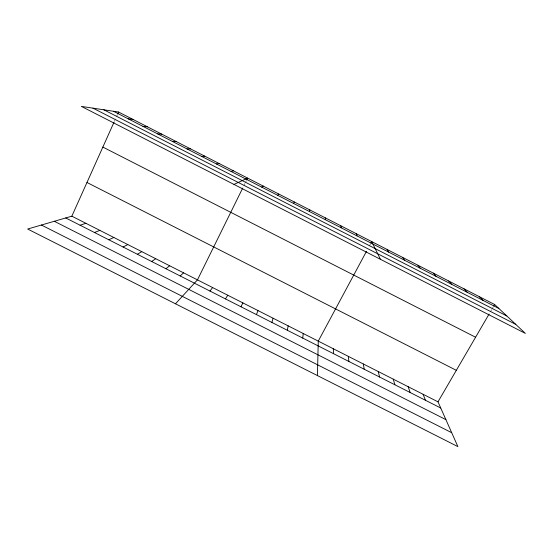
<?xml version="1.0" encoding="UTF-8"?>
<svg xmlns="http://www.w3.org/2000/svg" width="553" height="553" viewBox="0 0 553 553"><rect width="100%" height="100%" fill="white"/><g stroke="black" fill="none" stroke-linecap="round" stroke-linejoin="round"><path stroke-width="0.41" stroke-dasharray="2.77 2.07" d="M114.353 121.446L116.116 117.533M116.469 116.745L117.519 114.395M243.852 185.753L244.986 183.451M245.366 182.69L246.493 180.389M369.293 246.085L370.503 243.838M490.38 311.83L491.658 309.639M492.08 308.906L493.359 306.708"/><path stroke-width="0.83" d="M317.429 375.584L318.265 341.125L366.48 251.332M302.747 338.083L303.224 333.5M287.325 330.265L288.168 325.862M309.48 211.578L309.811 209.919M271.889 322.44L273.092 318.224M256.426 314.609L257.995 310.572M71.842 216.182L437.99 401.831L457.884 446.61L27.65 229.032L71.842 216.182L114.008 122.234M117.872 113.614L118.577 112.045L494.638 304.509L525.35 333.397L81.36 106.39L118.577 112.045M293.574 203.435L294.293 201.976M242.719 188.048L197.456 279.873L175.481 303.797M246.873 179.621L247.626 178.094L233.974 184.419M240.956 306.763L242.891 302.906M370.904 243.092L371.706 241.599L380.457 259.316M437.99 401.831L489.101 314.028M493.788 305.975L494.638 304.509M225.458 298.91L227.76 295.24M209.953 291.051L212.622 287.56M277.654 195.292L278.753 194.027M180.188 275.961L183.561 272.823M165.935 268.737L169.647 265.772M261.714 187.128L263.2 186.064M151.667 261.507L155.718 258.707M137.379 254.269L141.775 251.636M123.084 247.018L127.819 244.564M108.768 239.767L113.842 237.479M94.445 232.502L99.858 230.387M80.102 225.23L85.86 223.288M231.113 171.471L233.352 170.787M216.465 163.978L219.057 163.474M201.797 156.471L204.748 156.146M187.114 148.957L190.426 148.819M172.418 141.437L176.082 141.478M157.702 133.909L161.732 134.13M142.971 126.367L147.361 126.775M128.22 118.826L132.976 119.413M54.305 221.283L445.898 419.63M41.406 225.03L451.697 432.695M86.966 182.476L456.329 370.323M65.738 217.951L440.741 408.024M102.851 147.077L475.587 337.24M113.462 111.271L498.868 308.491M103.853 109.805L506.811 315.957M92.987 108.153L515.769 324.39M479.333 296.678L483.191 300.466M464.015 288.839L467.492 292.433M448.67 280.986L451.773 284.394M433.317 273.127L436.041 276.341M417.937 265.26L420.287 268.274M402.549 257.38L404.513 260.207M387.135 249.493L388.724 252.127M423.08 394.275L425.478 400.289M356.256 233.691L357.079 235.937M408.162 386.706L410.202 392.547M393.218 379.13L394.904 384.791M378.259 371.547L379.586 377.028M340.793 225.776L341.236 227.822M363.286 363.957L364.254 369.259M348.3 356.353L348.902 361.475M333.293 348.743L333.535 353.692M325.309 217.854L325.364 219.707"/></g></svg>
